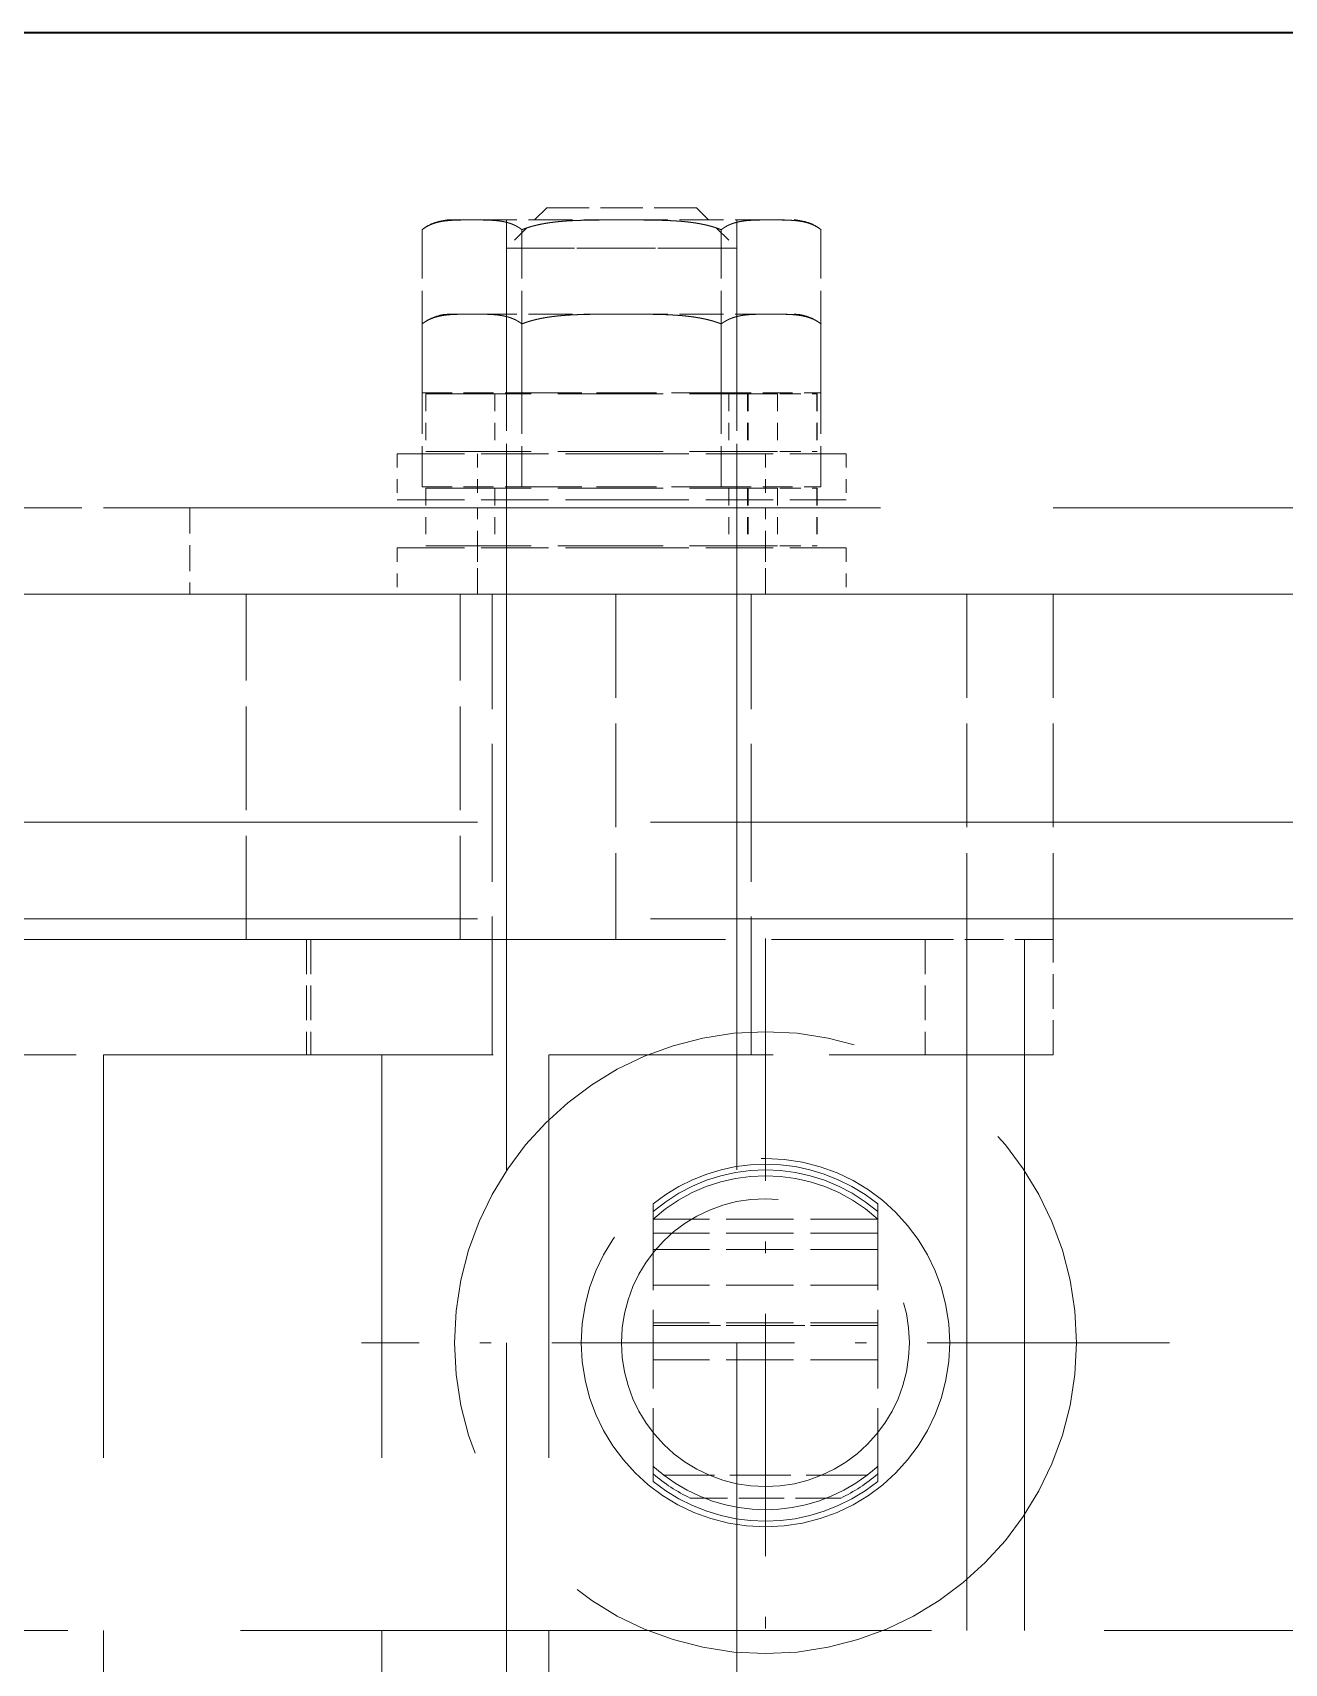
# Model space of a CAD drawing. Extents: x 23 to 587, y 4 to 413.
# Drawn here: x 163.55 to 174.42, y 312.2 to 326.36 of the extents above; entities that cross this region are included whole.
import ezdxf

# ---------------------------------------------------------------- set-up
doc = ezdxf.new("R2010")
doc.units = 0
doc.linetypes.add('DASHDOT', pattern=[18.5, 12, -3, 0.5, -3])
doc.linetypes.add('DASHED', pattern=[15, 12, -3])
doc.layers.get('0').update_dxf_attribs({"lineweight": 13})

# ---------------------------------------------------------------- blocks, each defined once
blk = doc.blocks.new('BLOCK389')
at = {"color": 7, "linetype": 'DASHDOT', "lineweight": 13, "ltscale": 0.351}
for p, q in [((129.39, -81.78), (129.39, -95.82)), ((136.41, -88.8), (122.37, -88.8))]:
    blk.add_line(p, q, dxfattribs=at)
blk = doc.blocks.new('BLOCK398')
at = {"color": 7, "lineweight": 35}
blk.add_line((-67.61, -66.05), (556.39, -66.05), dxfattribs=at)
at = {"color": 7, "linetype": 'DASHED', "lineweight": 13, "ltscale": 0.024749}
for p, q in [((125.59, -69.093), (124.89, -69.793)), ((128.19, -69.093), (128.89, -69.793))]:
    blk.add_line(p, q, dxfattribs=at)
at = {"color": 7, "linetype": 'DASHED', "lineweight": 13, "ltscale": 0.003979}
blk.add_line((125.749, -69.093), (125.59, -69.093), dxfattribs=at)
at = {"color": 7, "linetype": 'DASHED', "lineweight": 13, "ltscale": 0.061021}
blk.add_line((128.19, -69.093), (125.749, -69.093), dxfattribs=at)
at = {"color": 7, "linetype": 'DASHED', "lineweight": 13, "ltscale": 0.009608}
for p, q in [((123.89, -69.303), (124.274, -69.303)), ((123.89, -70.94), (124.274, -70.94))]:
    blk.add_line(p, q, dxfattribs=at)
at = {"color": 7, "linetype": 'DASHED', "lineweight": 13, "ltscale": 0.000444899}
for p, q in [((124.292, -69.303), (124.274, -69.303)), ((124.292, -70.94), (124.274, -70.94))]:
    blk.add_line(p, q, dxfattribs=at)
at = {"color": 7, "linetype": 'DASHED', "lineweight": 13, "ltscale": 0.000446176}
for p, q in [((124.31, -69.303), (124.292, -69.303)), ((124.31, -70.94), (124.292, -70.94))]:
    blk.add_line(p, q, dxfattribs=at)
at = {"color": 7, "linetype": 'DASHED', "lineweight": 13, "ltscale": 0.063612}
for p, q in [((124.31, -69.303), (126.854, -69.303)), ((124.31, -70.94), (126.854, -70.94))]:
    blk.add_line(p, q, dxfattribs=at)
at = {"color": 7, "linetype": 'DASHED', "lineweight": 13, "ltscale": 0.075}
for p, q in [((124.89, -69.303), (124.89, -72.303)), ((128.89, -69.303), (128.89, -72.303)), ((124.89, -70.94), (124.89, -73.94)), ((128.89, -70.94), (128.89, -73.94))]:
    blk.add_line(p, q, dxfattribs=at)
at = {"color": 7, "linetype": 'DASHED', "lineweight": 13, "ltscale": 0.000889642}
for p, q in [((126.89, -69.303), (126.854, -69.303)), ((126.89, -70.94), (126.854, -70.94))]:
    blk.add_line(p, q, dxfattribs=at)
at = {"color": 7, "linetype": 'DASHED', "lineweight": 13, "ltscale": 0.000892508}
for p, q in [((126.926, -69.303), (126.89, -69.303)), ((126.926, -70.94), (126.89, -70.94))]:
    blk.add_line(p, q, dxfattribs=at)
at = {"color": 7, "linetype": 'DASHED', "lineweight": 13, "ltscale": 0.064059}
for p, q in [((126.926, -69.303), (129.488, -69.303)), ((126.926, -70.94), (129.488, -70.94))]:
    blk.add_line(p, q, dxfattribs=at)
at = {"color": 7, "linetype": 'DASHED', "lineweight": 13, "ltscale": 0.000884856}
for p, q in [((129.488, -69.303), (129.524, -69.303)), ((129.488, -70.94), (129.524, -70.94))]:
    blk.add_line(p, q, dxfattribs=at)
at = {"color": 7, "linetype": 'DASHED', "lineweight": 13, "ltscale": 0.009181}
for p, q in [((129.523, -69.303), (129.89, -69.303)), ((129.523, -70.94), (129.89, -70.94))]:
    blk.add_line(p, q, dxfattribs=at)
at = {"color": 7, "linetype": 'DASHED', "lineweight": 13, "ltscale": 0.070753}
for p, q in [((123.426, -69.473), (123.426, -72.303)), ((125.158, -69.473), (125.158, -72.303)), ((125.158, -69.473), (125.158, -72.303)), ((128.622, -69.473), (128.622, -72.303)), ((128.622, -69.473), (128.622, -72.303)), ((130.354, -69.473), (130.354, -72.303)), ((123.426, -71.109), (123.426, -73.94)), ((125.158, -71.109), (125.158, -73.94)), ((125.158, -71.109), (125.158, -73.94)), ((128.622, -71.109), (128.622, -73.94)), ((128.622, -71.109), (128.622, -73.94)), ((130.354, -71.109), (130.354, -73.94))]:
    blk.add_line(p, q, dxfattribs=at)
at = {"color": 7, "linetype": 'DASHED', "lineweight": 13, "ltscale": 0.093879}
for p, q in [((128.645, -69.793), (124.89, -69.793)), ((128.89, -69.793), (125.135, -69.793))]:
    blk.add_line(p, q, dxfattribs=at)
at = {"color": 7, "linetype": 'DASHED', "lineweight": 13}
for p, q in [((124.89, -115.8), (124.89, -69.793)), ((128.89, -115.8), (128.89, -69.793)), ((119.39, -74.3), (369.39, -74.3)), ((14.39, -75.8), (474.39, -75.8)), ((126.79, -75.8), (21.99, -75.8)), ((130.79, -75.8), (357.99, -75.8)), ((-67.61, -79.759), (556.39, -79.759)), ((-67.61, -79.759), (556.39, -79.759)), ((-67.61, -81.441), (556.39, -81.441)), ((126.79, -81.8), (21.99, -81.8)), ((124.084, -81.8), (96.655, -81.8)), ((132.89, -81.8), (132.89, -107.8)), ((133.89, -81.8), (133.89, -107.8)), ((117.888, -105.8), (117.888, -83.8)), ((117.888, -105.8), (117.888, -83.8)), ((122.723, -105.8), (122.723, -83.8)), ((122.723, -105.8), (122.723, -83.8)), ((125.624, -105.8), (125.624, -83.8)), ((125.624, -105.8), (125.624, -83.8)), ((75.272, -93.8), (194.39, -93.8))]:
    blk.add_line(p, q, dxfattribs=at)
at = {"color": 7, "linetype": 'DASHED', "lineweight": 13, "ltscale": 0.043301}
for p, q in [((123.426, -72.303), (125.158, -72.303)), ((128.622, -72.303), (130.354, -72.303)), ((123.426, -73.94), (125.158, -73.94)), ((128.622, -73.94), (130.354, -73.94))]:
    blk.add_line(p, q, dxfattribs=at)
at = {"color": 7, "linetype": 'DASHED', "lineweight": 13, "ltscale": 0.152682}
for p, q in [((123.49, -72.325), (129.597, -72.325)), ((123.49, -73.325), (129.597, -73.325)), ((123.49, -73.962), (129.597, -73.962)), ((123.49, -74.962), (129.597, -74.962))]:
    blk.add_line(p, q, dxfattribs=at)
at = {"color": 7, "linetype": 'DASHED', "lineweight": 13, "ltscale": 0.025}
for p, q in [((123.49, -72.325), (123.49, -73.325)), ((124.69, -72.325), (124.69, -73.325)), ((128.752, -72.325), (128.752, -73.325)), ((129.079, -72.325), (129.079, -73.325)), ((129.09, -72.325), (129.09, -73.325)), ((129.597, -72.325), (129.597, -73.325)), ((130.283, -72.325), (130.283, -73.325)), ((130.29, -72.325), (130.29, -73.325)), ((123.49, -73.962), (123.49, -74.962)), ((124.69, -73.962), (124.69, -74.962)), ((128.752, -73.962), (128.752, -74.962)), ((129.079, -73.962), (129.079, -74.962)), ((129.09, -73.962), (129.09, -74.962)), ((129.597, -73.962), (129.597, -74.962)), ((130.283, -73.962), (130.283, -74.962)), ((130.29, -73.962), (130.29, -74.962))]:
    blk.add_line(p, q, dxfattribs=at)
at = {"color": 7, "linetype": 'DASHED', "lineweight": 13, "ltscale": 0.086603}
for p, q in [((125.158, -72.303), (128.622, -72.303)), ((125.158, -73.94), (128.622, -73.94))]:
    blk.add_line(p, q, dxfattribs=at)
at = {"color": 7, "linetype": 'DASHED', "lineweight": 13, "ltscale": 0.030093}
for p, q in [((129.079, -72.325), (130.283, -72.325)), ((129.079, -73.325), (130.283, -73.325)), ((129.079, -73.962), (130.283, -73.962)), ((129.079, -74.962), (130.283, -74.962))]:
    blk.add_line(p, q, dxfattribs=at)
at = {"color": 7, "linetype": 'DASHED', "lineweight": 13, "ltscale": 0.000170385}
for p, q in [((130.283, -72.325), (130.29, -72.325)), ((130.283, -73.325), (130.29, -73.325)), ((130.283, -73.962), (130.29, -73.962)), ((130.283, -74.962), (130.29, -74.962))]:
    blk.add_line(p, q, dxfattribs=at)
at = {"color": 7, "linetype": 'DASHED', "lineweight": 13, "ltscale": 0.0975}
for p, q in [((122.99, -73.363), (126.89, -73.363)), ((126.89, -73.363), (130.79, -73.363)), ((122.99, -74.163), (126.89, -74.163)), ((126.89, -74.163), (130.79, -74.163)), ((122.99, -75), (126.89, -75)), ((126.89, -75), (130.79, -75)), ((122.99, -75.8), (126.89, -75.8)), ((126.89, -75.8), (130.79, -75.8)), ((131.34, -86.653), (127.44, -86.653)), ((131.34, -86.9), (127.44, -86.9)), ((131.34, -87.184), (127.44, -87.184)), ((131.34, -87.8), (127.44, -87.8)), ((131.34, -88.455), (127.44, -88.455)), ((127.44, -88.499), (131.34, -88.499)), ((131.34, -88.5), (127.44, -88.5)), ((131.34, -89.1), (127.44, -89.1))]:
    blk.add_line(p, q, dxfattribs=at)
at = {"color": 7, "linetype": 'DASHED', "lineweight": 13, "ltscale": 0.02}
for p, q in [((122.99, -73.363), (122.99, -74.163)), ((124.39, -73.363), (124.39, -74.163)), ((129.39, -73.363), (129.39, -74.163)), ((130.79, -73.363), (130.79, -74.163)), ((122.99, -75), (122.99, -75.8)), ((124.39, -75), (124.39, -75.8)), ((129.39, -75), (129.39, -75.8)), ((130.79, -75), (130.79, -75.8))]:
    blk.add_line(p, q, dxfattribs=at)
at = {"color": 7, "linetype": 'DASHED', "lineweight": 13, "ltscale": 0.125}
for p, q in [((119.39, -74.3), (114.39, -74.3)), ((119.39, -75.8), (114.39, -75.8))]:
    blk.add_line(p, q, dxfattribs=at)
at = {"color": 7, "linetype": 'DASHED', "lineweight": 13, "ltscale": 0.0375}
for p, q in [((119.39, -74.3), (119.39, -75.8)), ((124.39, -75.8), (124.39, -74.3)), ((129.39, -75.8), (129.39, -74.3))]:
    blk.add_line(p, q, dxfattribs=at)
at = {"color": 7, "linetype": 'DASHED', "lineweight": 13, "ltscale": 0.090002}
blk.add_line((119.39, -75.8), (122.99, -75.8), dxfattribs=at)
at = {"color": 7, "linetype": 'DASHED', "lineweight": 13, "ltscale": 0.15}
for p, q in [((120.371, -81.8), (120.371, -75.8)), ((124.084, -81.8), (124.084, -75.8)), ((126.79, -75.8), (126.79, -81.8)), ((126.79, -75.8), (126.79, -81.8)), ((132.89, -75.8), (132.89, -81.8)), ((134.39, -75.8), (134.39, -81.8))]:
    blk.add_line(p, q, dxfattribs=at)
at = {"color": 7, "linetype": 'DASHED', "lineweight": 13, "ltscale": 0.2}
for p, q in [((124.64, -83.8), (124.64, -75.8)), ((124.64, -83.8), (124.64, -75.8)), ((129.14, -83.8), (129.14, -75.8)), ((129.14, -83.8), (129.14, -75.8))]:
    blk.add_line(p, q, dxfattribs=at)
at = {"color": 7, "linetype": 'DASHED', "lineweight": 13, "ltscale": 0.19}
blk.add_line((126.79, -75.8), (134.39, -75.8), dxfattribs=at)
at = {"color": 7, "linetype": 'DASHED', "lineweight": 13, "ltscale": 0.05}
for p, q in [((121.416, -81.8), (121.416, -83.8)), ((121.416, -81.8), (121.416, -83.8)), ((121.492, -81.8), (121.492, -83.8)), ((121.492, -81.8), (121.492, -83.8)), ((132.164, -81.8), (132.164, -83.8)), ((132.164, -81.8), (132.164, -83.8)), ((134.39, -83.8), (134.39, -81.8)), ((134.39, -83.8), (134.39, -81.8))]:
    blk.add_line(p, q, dxfattribs=at)
at = {"color": 7, "linetype": 'DASHED', "lineweight": 13, "ltscale": 0.266794}
for p, q in [((121.492, -81.8), (132.164, -81.8)), ((121.416, -83.8), (110.744, -83.8))]:
    blk.add_line(p, q, dxfattribs=at)
at = {"color": 7, "linetype": 'DASHED', "lineweight": 13, "ltscale": 0.05565}
blk.add_line((134.39, -81.8), (132.164, -81.8), dxfattribs=at)
at = {"color": 7, "linetype": 'DASHED', "lineweight": 13, "ltscale": 0.088198}
blk.add_line((117.888, -83.8), (121.416, -83.8), dxfattribs=at)
at = {"color": 7, "linetype": 'DASHED', "lineweight": 13, "ltscale": 0.32435}
blk.add_line((134.39, -83.8), (121.416, -83.8), dxfattribs=at)
at = {"color": 7, "linetype": 'DASHED', "lineweight": 13, "ltscale": 0.003252}
for p, q in [((127.44, -86.52), (127.44, -86.39)), ((131.34, -86.52), (131.34, -86.39)), ((127.44, -91.21), (127.44, -91.08)), ((131.34, -91.21), (131.34, -91.08))]:
    blk.add_line(p, q, dxfattribs=at)
at = {"color": 7, "linetype": 'DASHED', "lineweight": 13, "ltscale": 0.11399}
for p, q in [((127.44, -86.52), (127.44, -91.08)), ((131.34, -86.52), (131.34, -91.08))]:
    blk.add_line(p, q, dxfattribs=at)
at = {"color": 7, "linetype": 'DASHED', "lineweight": 13, "ltscale": 0.088318}
blk.add_line((131.156, -91.1), (127.624, -91.1), dxfattribs=at)
at = {"color": 7, "linetype": 'DASHED', "lineweight": 13, "ltscale": 0.065383}
blk.add_line((130.698, -91.5), (128.082, -91.5), dxfattribs=at)
at = {"color": 7, "linetype": 'DASHED', "lineweight": 13}
for radius in [5.4, 3.2, 2.5]:
    blk.add_circle((129.39, -88.8), radius, dxfattribs=at)
for centre, radius, start, end in [((123.912, -70.082), 0.78, 91.6264, 128.5847), ((129.868, -70.082), 0.78, 51.4153, 88.3736), ((123.912, -71.719), 0.78, 91.6264, 128.5847), ((129.868, -71.719), 0.78, 51.4153, 88.3736), ((129.39, -88.8), 3.1, 51.0212, 128.9788), ((129.39, -88.8), 3, 49.4584, 130.5416), ((129.39, -88.8), 2.9, 47.7464, 132.2536), ((129.39, -88.8), 2.9, 227.7464, 232.4765), ((129.39, -88.8), 3, 229.4584, 244.1581), ((129.39, -88.8), 2.9, 232.4765, 307.5235), ((129.39, -88.8), 3, 295.8419, 310.5416), ((129.39, -88.8), 2.9, 307.5235, 312.2536), ((129.39, -88.8), 3.1, 231.0212, 308.9788)]:
    blk.add_arc(centre, radius, start, end, dxfattribs=at)
for points, knots in [([(124.257, -69.303), (124.187, -69.303), (124.118, -69.303), (124.048, -69.304), (123.919, -69.308), (123.788, -69.323), (123.728, -69.333), (123.63, -69.358), (123.534, -69.401), (123.497, -69.421), (123.461, -69.445), (123.426, -69.473)], [0, 0, 0, 0, 0, 0, 0.975988, 0.975988, 0.975988, 1.808297, 1.808297, 1.808297, 2.320107, 2.320107, 2.320107, 2.320107, 2.320107, 2.320107]), ([(124.274, -69.303), (124.209, -69.303), (124.143, -69.303), (124.077, -69.304), (123.949, -69.307), (123.821, -69.319), (123.758, -69.327), (123.654, -69.35), (123.549, -69.393), (123.507, -69.414), (123.466, -69.441), (123.426, -69.473)], [2.471632, 2.471632, 2.471632, 2.471632, 2.471632, 2.471632, 3.399537, 3.399537, 3.399537, 4.257277, 4.257277, 4.257277, 4.84271, 4.84271, 4.84271, 4.84271, 4.84271, 4.84271]), ([(124.292, -69.303), (124.361, -69.303), (124.431, -69.303), (124.5, -69.304), (124.631, -69.306), (124.763, -69.319), (124.825, -69.327), (124.93, -69.35), (125.034, -69.393), (125.076, -69.414), (125.118, -69.441), (125.158, -69.473)], [0.099738, 0.099738, 0.099738, 0.099738, 0.099738, 0.099738, 1.076526, 1.076526, 1.076526, 1.934266, 1.934266, 1.934266, 2.519699, 2.519699, 2.519699, 2.519699, 2.519699, 2.519699]), ([(125.158, -69.473), (125.118, -69.441), (125.076, -69.414), (125.034, -69.393), (124.93, -69.35), (124.825, -69.327), (124.763, -69.319), (124.635, -69.307), (124.507, -69.304), (124.441, -69.303), (124.375, -69.303), (124.31, -69.303)], [0, 0, 0, 0, 0, 0, 0.585428, 0.585428, 0.585428, 1.443158, 1.443158, 1.443158, 2.370884, 2.370884, 2.370884, 2.370884, 2.370884, 2.370884]), ([(125.158, -69.473), (125.238, -69.441), (125.321, -69.414), (125.405, -69.393), (125.613, -69.35), (125.823, -69.327), (125.947, -69.319), (126.205, -69.307), (126.46, -69.304), (126.592, -69.303), (126.723, -69.303), (126.854, -69.303)], [0, 0, 0, 0, 0, 0, 0.585428, 0.585428, 0.585428, 1.443158, 1.443158, 1.443158, 2.370884, 2.370884, 2.370884, 2.370884, 2.370884, 2.370884]), ([(126.854, -69.303), (126.723, -69.303), (126.592, -69.303), (126.46, -69.304), (126.205, -69.307), (125.947, -69.319), (125.823, -69.327), (125.613, -69.35), (125.405, -69.393), (125.321, -69.414), (125.238, -69.441), (125.158, -69.473)], [2.471632, 2.471632, 2.471632, 2.471632, 2.471632, 2.471632, 3.399537, 3.399537, 3.399537, 4.257277, 4.257277, 4.257277, 4.84271, 4.84271, 4.84271, 4.84271, 4.84271, 4.84271]), ([(126.926, -69.303), (127.057, -69.303), (127.188, -69.303), (127.32, -69.304), (127.575, -69.307), (127.833, -69.319), (127.957, -69.327), (128.167, -69.35), (128.375, -69.393), (128.459, -69.414), (128.542, -69.441), (128.622, -69.473)], [2.471632, 2.471632, 2.471632, 2.471632, 2.471632, 2.471632, 3.399537, 3.399537, 3.399537, 4.257277, 4.257277, 4.257277, 4.84271, 4.84271, 4.84271, 4.84271, 4.84271, 4.84271]), ([(128.622, -69.473), (128.542, -69.441), (128.459, -69.414), (128.375, -69.393), (128.167, -69.35), (127.957, -69.327), (127.833, -69.319), (127.575, -69.307), (127.32, -69.304), (127.188, -69.303), (127.057, -69.303), (126.926, -69.303)], [0, 0, 0, 0, 0, 0, 0.585428, 0.585428, 0.585428, 1.443158, 1.443158, 1.443158, 2.370884, 2.370884, 2.370884, 2.370884, 2.370884, 2.370884]), ([(128.622, -69.473), (128.662, -69.441), (128.704, -69.414), (128.746, -69.393), (128.85, -69.35), (128.955, -69.327), (129.017, -69.319), (129.145, -69.307), (129.273, -69.304), (129.339, -69.303), (129.405, -69.303), (129.47, -69.303)], [0, 0, 0, 0, 0, 0, 0.585428, 0.585428, 0.585428, 1.443158, 1.443158, 1.443158, 2.370884, 2.370884, 2.370884, 2.370884, 2.370884, 2.370884]), ([(129.488, -69.303), (129.419, -69.303), (129.349, -69.303), (129.28, -69.304), (129.149, -69.306), (129.017, -69.319), (128.955, -69.327), (128.85, -69.35), (128.746, -69.393), (128.704, -69.414), (128.662, -69.441), (128.622, -69.473)], [0.099738, 0.099738, 0.099738, 0.099738, 0.099738, 0.099738, 1.076526, 1.076526, 1.076526, 1.934266, 1.934266, 1.934266, 2.519699, 2.519699, 2.519699, 2.519699, 2.519699, 2.519699]), ([(129.506, -69.303), (129.572, -69.303), (129.637, -69.303), (129.703, -69.304), (129.831, -69.307), (129.96, -69.319), (130.022, -69.327), (130.127, -69.35), (130.231, -69.393), (130.273, -69.414), (130.314, -69.441), (130.354, -69.473)], [2.471632, 2.471632, 2.471632, 2.471632, 2.471632, 2.471632, 3.399537, 3.399537, 3.399537, 4.257277, 4.257277, 4.257277, 4.84271, 4.84271, 4.84271, 4.84271, 4.84271, 4.84271]), ([(129.524, -69.303), (129.593, -69.303), (129.662, -69.303), (129.732, -69.304), (129.861, -69.308), (129.992, -69.323), (130.052, -69.333), (130.15, -69.358), (130.246, -69.401), (130.283, -69.421), (130.319, -69.445), (130.354, -69.473)], [0, 0, 0, 0, 0, 0, 0.975988, 0.975988, 0.975988, 1.808297, 1.808297, 1.808297, 2.320107, 2.320107, 2.320107, 2.320107, 2.320107, 2.320107]), ([(124.257, -70.94), (124.187, -70.94), (124.118, -70.94), (124.048, -70.941), (123.919, -70.945), (123.788, -70.96), (123.728, -70.97), (123.63, -70.995), (123.534, -71.038), (123.497, -71.058), (123.461, -71.081), (123.426, -71.109)], [0, 0, 0, 0, 0, 0, 0.975988, 0.975988, 0.975988, 1.808297, 1.808297, 1.808297, 2.320107, 2.320107, 2.320107, 2.320107, 2.320107, 2.320107]), ([(124.274, -70.94), (124.209, -70.94), (124.143, -70.94), (124.077, -70.94), (123.949, -70.943), (123.821, -70.955), (123.758, -70.964), (123.654, -70.987), (123.549, -71.03), (123.507, -71.051), (123.466, -71.077), (123.426, -71.109)], [2.471632, 2.471632, 2.471632, 2.471632, 2.471632, 2.471632, 3.399537, 3.399537, 3.399537, 4.257277, 4.257277, 4.257277, 4.84271, 4.84271, 4.84271, 4.84271, 4.84271, 4.84271]), ([(124.292, -70.94), (124.361, -70.94), (124.431, -70.94), (124.5, -70.94), (124.631, -70.943), (124.763, -70.955), (124.825, -70.964), (124.93, -70.987), (125.034, -71.03), (125.076, -71.051), (125.118, -71.077), (125.158, -71.109)], [0.099738, 0.099738, 0.099738, 0.099738, 0.099738, 0.099738, 1.076526, 1.076526, 1.076526, 1.934266, 1.934266, 1.934266, 2.519699, 2.519699, 2.519699, 2.519699, 2.519699, 2.519699]), ([(125.158, -71.109), (125.118, -71.077), (125.076, -71.051), (125.034, -71.03), (124.93, -70.987), (124.825, -70.964), (124.763, -70.955), (124.635, -70.943), (124.507, -70.94), (124.441, -70.94), (124.375, -70.94), (124.31, -70.94)], [0, 0, 0, 0, 0, 0, 0.585428, 0.585428, 0.585428, 1.443158, 1.443158, 1.443158, 2.370884, 2.370884, 2.370884, 2.370884, 2.370884, 2.370884]), ([(125.158, -71.109), (125.238, -71.077), (125.321, -71.051), (125.405, -71.03), (125.613, -70.987), (125.823, -70.964), (125.947, -70.955), (126.205, -70.943), (126.46, -70.94), (126.592, -70.94), (126.723, -70.94), (126.854, -70.94)], [0, 0, 0, 0, 0, 0, 0.585428, 0.585428, 0.585428, 1.443158, 1.443158, 1.443158, 2.370884, 2.370884, 2.370884, 2.370884, 2.370884, 2.370884]), ([(126.854, -70.94), (126.723, -70.94), (126.592, -70.94), (126.46, -70.94), (126.205, -70.943), (125.947, -70.955), (125.823, -70.964), (125.613, -70.987), (125.405, -71.03), (125.321, -71.051), (125.238, -71.077), (125.158, -71.109)], [2.471632, 2.471632, 2.471632, 2.471632, 2.471632, 2.471632, 3.399537, 3.399537, 3.399537, 4.257277, 4.257277, 4.257277, 4.84271, 4.84271, 4.84271, 4.84271, 4.84271, 4.84271]), ([(126.926, -70.94), (127.057, -70.94), (127.188, -70.94), (127.32, -70.94), (127.575, -70.943), (127.833, -70.955), (127.957, -70.964), (128.167, -70.987), (128.375, -71.03), (128.459, -71.051), (128.542, -71.077), (128.622, -71.109)], [2.471632, 2.471632, 2.471632, 2.471632, 2.471632, 2.471632, 3.399537, 3.399537, 3.399537, 4.257277, 4.257277, 4.257277, 4.84271, 4.84271, 4.84271, 4.84271, 4.84271, 4.84271]), ([(128.622, -71.109), (128.542, -71.077), (128.459, -71.051), (128.375, -71.03), (128.167, -70.987), (127.957, -70.964), (127.833, -70.955), (127.575, -70.943), (127.32, -70.94), (127.188, -70.94), (127.057, -70.94), (126.926, -70.94)], [0, 0, 0, 0, 0, 0, 0.585428, 0.585428, 0.585428, 1.443158, 1.443158, 1.443158, 2.370884, 2.370884, 2.370884, 2.370884, 2.370884, 2.370884]), ([(128.622, -71.109), (128.662, -71.077), (128.704, -71.051), (128.746, -71.03), (128.85, -70.987), (128.955, -70.964), (129.017, -70.955), (129.145, -70.943), (129.273, -70.94), (129.339, -70.94), (129.405, -70.94), (129.47, -70.94)], [0, 0, 0, 0, 0, 0, 0.585428, 0.585428, 0.585428, 1.443158, 1.443158, 1.443158, 2.370884, 2.370884, 2.370884, 2.370884, 2.370884, 2.370884]), ([(129.488, -70.94), (129.419, -70.94), (129.349, -70.94), (129.28, -70.94), (129.149, -70.943), (129.017, -70.955), (128.955, -70.964), (128.85, -70.987), (128.746, -71.03), (128.704, -71.051), (128.662, -71.077), (128.622, -71.109)], [0.099738, 0.099738, 0.099738, 0.099738, 0.099738, 0.099738, 1.076526, 1.076526, 1.076526, 1.934266, 1.934266, 1.934266, 2.519699, 2.519699, 2.519699, 2.519699, 2.519699, 2.519699]), ([(129.506, -70.94), (129.572, -70.94), (129.637, -70.94), (129.703, -70.94), (129.831, -70.943), (129.96, -70.955), (130.022, -70.964), (130.127, -70.987), (130.231, -71.03), (130.273, -71.051), (130.314, -71.077), (130.354, -71.109)], [2.471632, 2.471632, 2.471632, 2.471632, 2.471632, 2.471632, 3.399537, 3.399537, 3.399537, 4.257277, 4.257277, 4.257277, 4.84271, 4.84271, 4.84271, 4.84271, 4.84271, 4.84271]), ([(129.524, -70.94), (129.593, -70.94), (129.662, -70.94), (129.732, -70.941), (129.861, -70.945), (129.992, -70.96), (130.052, -70.97), (130.15, -70.995), (130.246, -71.038), (130.283, -71.058), (130.319, -71.081), (130.354, -71.109)], [0, 0, 0, 0, 0, 0, 0.975988, 0.975988, 0.975988, 1.808297, 1.808297, 1.808297, 2.320107, 2.320107, 2.320107, 2.320107, 2.320107, 2.320107])]:
    blk.add_open_spline(points, degree=5, knots=knots, dxfattribs=at)

msp = doc.modelspace()

# ---------------------------------------------------------------- block references
at = {"lineweight": 0, "xscale": 0.5, "yscale": 0.5, "zscale": 0.5}
for name in ['BLOCK398', 'BLOCK389']:
    msp.add_blockref(name, (105.216, 359.385), dxfattribs=at)

doc.saveas('drawing.dxf')
